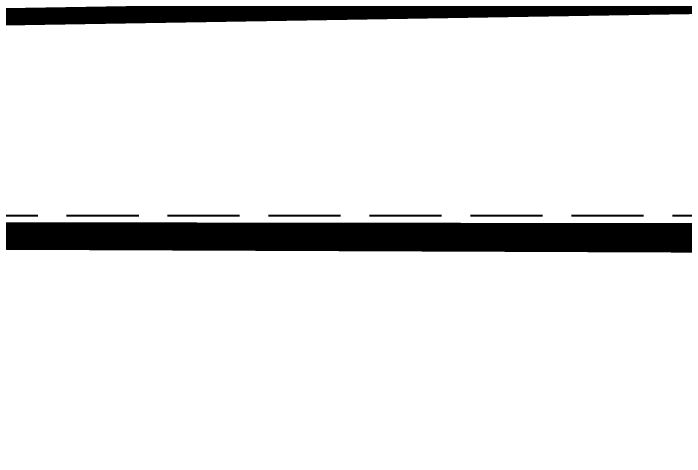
# Model space of a CAD drawing. Header units: metres. Extents: x 71066629 to 71645179, y 84793221 to 85208804.
# Drawn here: x 71258550 to 71270182, y 85136674 to 85144348 of the extents above; entities that cross this region are included whole.
import ezdxf

# ---------------------------------------------------------------- set-up
doc = ezdxf.new("R2010")
doc.units = ezdxf.units.M
doc.header["$LTSCALE"] = 1000
doc.linetypes.add('DASH', pattern=[0.35, 0.25, -0.1])
doc.linetypes.add('HIDDENX2', pattern=[19.049999999999997, 12.7, -6.35])
for name, color, linetype in [('G-ANNO-DIMS', 3, 'Continuous'), ('G-BLDG-HIGH', 1, 'Continuous'), ('G-BSMT-OTLN', 5, 'HIDDENX2'), ('G-FRIE-FLWL', 6, 'Continuous')]:
    doc.layers.add(name, color=color, linetype=linetype)
doc.styles.add('dim_font', font='SIMPLEX.shx', dxfattribs={"width": 0.8})
doc.dimstyles.new('DIMN500', dxfattribs={"dimscale": 5, "dimtxt": 300, "dimasz": 100, "dimexe": 250, "dimexo": 300, "dimgap": 150, "dimtad": 1, "dimdec": 0, "dimzin": 0, "dimdsep": 46, "dimtxsty": 'dim_font', "dimblk": 'ARCHTICK', "dimcen": 0.09, "dimclrt": 7, "dimazin": 2, "dimtfac": 1, "dimtdec": 0, "dimtix": 1, "dimtmove": 2, "dimatfit": 3, "dimldrblk": 'ARCHTICK', "dimtolj": 1, "dimtzin": 0, "dimarcsym": 0})

# ---------------------------------------------------------------- blocks, each defined once
blk = doc.blocks.new('_ARCHTICK')
at = {"color": 0, "linetype": 'ByBlock', "const_width": 0.4}
blk.add_lwpolyline([(-0.5, -0.5), (0.5, 0.5)], dxfattribs=at)
blk = doc.blocks.new('*D132')
at = {"layer": 'Defpoints', "color": 0, "transparency": 16777216}
for p in [(71320791.4851865, 85168309.62203176), (71240491.48481545, 85131923.98692855), (71320791.4851865, 85131923.98692816)]:
    blk.add_point(p, dxfattribs=at)
at = {"layer": 'G-ANNO-DIMS', "color": 0, "lineweight": -2, "transparency": 16777216}
for p, q in [((71240491.48481545, 85133423.98692855), (71240491.48481545, 85169559.62203176)), ((71320791.4851865, 85133423.98692816), (71320791.4851865, 85169559.62203176)), ((71240491.48481545, 85168309.62203176), (71320791.4851865, 85168309.62203176))]:
    blk.add_line(p, q, dxfattribs=at)
at = {"layer": 'G-ANNO-DIMS', "color": 0, "lineweight": -2, "transparency": 16777216, "xscale": 500, "yscale": 500, "zscale": 500, "rotation": 180}
blk.add_blockref('_ARCHTICK', (71240491.48481545, 85168309.62203176), dxfattribs=at)
at = {"layer": 'G-ANNO-DIMS', "color": 0, "lineweight": -2, "transparency": 16777216, "xscale": 500, "yscale": 500, "zscale": 500}
blk.add_blockref('_ARCHTICK', (71320791.4851865, 85168309.62203176), dxfattribs=at)
at = {"layer": 'G-ANNO-DIMS', "color": 7, "transparency": 16777216, "insert": (71280641.48500097, 85169809.62203176), "char_height": 1500, "attachment_point": 5, "style": 'dim_font'}
blk.add_mtext('\\A1;80.10', dxfattribs=at)

msp = doc.modelspace()

# ---------------------------------------------------------------- linework, layer by layer
at = {"layer": 'G-BLDG-HIGH', "linetype": 'DASH', "ltscale": 5, "const_width": 300.0000142492354}
msp.add_lwpolyline([(71462839.79001473, 85021695.5286349), (71461182.08619717, 85083015.6262232), (71459737.80255817, 85136451.19793567), (71451290.32745226, 85144478.97796726), (71382201.51493718, 85143336.30010161), (71352156.10816103, 85145839.71778873), (71193465.87637576, 85143214.90775949), (71162866.8220028, 85142708.81174934), (71154744.8439044, 85134577.12368555), (71153394.62573844, 85065440.87685446), (71149809.23722139, 85035505.08305454), (71149243.59556717, 85006542.61125518)], dxfattribs=at)
at = {"layer": 'G-BSMT-OTLN', "ltscale": 0.1, "const_width": 200}
msp.add_lwpolyline([(71157191.58090669, 85140759.55333252), (71157191.58090669, 85135259.55333154), (71153991.5812761, 85135259.55333154), (71153991.58127633, 85005669.52005905), (71165691.58195624, 85007522.61812352), (71165691.58119047, 85013394.9157322), (71238076.46104214, 85024859.55444618), (71460791.5816469, 85024859.55444579), (71460791.58164707, 85127259.5534181), (71457591.58201651, 85127259.5534181), (71457591.58201635, 85140759.5547513)], close=True, dxfattribs=at)
at = {"layer": 'G-FRIE-FLWL', "linetype": 'DASH', "ltscale": 5}
msp.add_line((71229720.87073898, 85140845.84584923), (71449791.59566487, 85140845.84584923), dxfattribs=at)

# ---------------------------------------------------------------- dimensions: what is measured, and where the dimension line sits
at = {"layer": 'G-ANNO-DIMS'}
dim = msp.add_aligned_dim(p1=(71240491.48481545, 85131923.98692855), p2=(71320791.4851865, 85131923.98692816), distance=36385.63510359824, text='80.10', dimstyle='DIMN500', dxfattribs=at)
dim.commit()
dim.dimension.update_dxf_attribs({"geometry": '*D132', "text_midpoint": (71280641.48500097, 85169809.62203176)})

doc.saveas('drawing.dxf')
